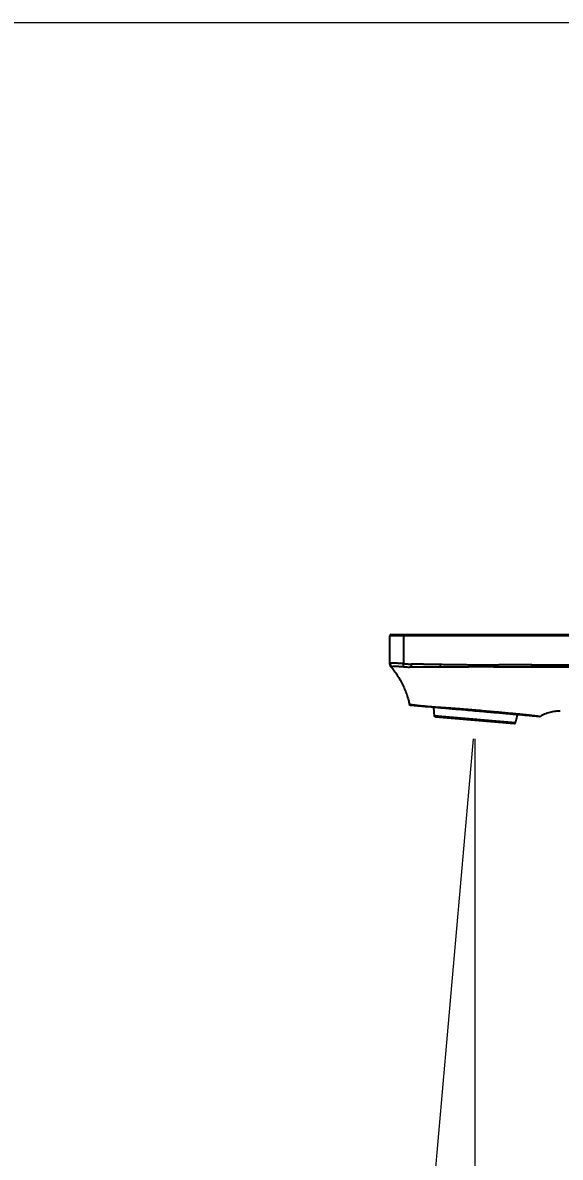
# Model space of a CAD drawing. Extents: x 1777 to 3131, y 3495 to 4487.
# Drawn here: x 2461 to 2580.2, y 3637.2 to 3888.9 of the extents above; entities that cross this region are included whole.
import ezdxf

# ---------------------------------------------------------------- set-up
doc = ezdxf.new("R2010")
doc.units = 0
doc.header["$LTSCALE"] = 30
doc.header["$MEASUREMENT"] = 0
doc.header["$PDMODE"] = 3
doc.header["$PDSIZE"] = -10
doc.layers.get('0').update_dxf_attribs({"linetype": 'CONTINUOUS'})
doc.layers.get('DEFPOINTS').update_dxf_attribs({"linetype": 'CONTINUOUS'})
doc.layers.add('\\M+5B3DF\\M+5B4E7\\M+5CFDF', color=3, linetype='CONTINUOUS', lineweight=9)
doc.styles.add('Daelim Dimension', font='NanumGothic.ttf')
doc.dimstyles.new('DEFAULT', dxfattribs={"dimscale": 2, "dimtxt": 2, "dimasz": 2, "dimexe": 0, "dimexo": 2, "dimgap": 1, "dimtad": 1, "dimdec": 1, "dimzin": 9, "dimdsep": 46, "dimtxsty": 'Daelim Dimension', "dimcen": 0.5, "dimclrd": 252, "dimclre": 252, "dimclrt": 3, "dimadec": 1, "dimazin": 0, "dimtfac": 1, "dimtdec": 1, "dimtix": 1, "dimtmove": 0, "dimatfit": 3, "dimfxl": 0, "dimtolj": 1, "dimtzin": 1, "dimlwd": 9, "dimlwe": 9, "dimarcsym": 0})

# ---------------------------------------------------------------- blocks, each defined once
blk = doc.blocks.new('*D32')
at = {"color": 5, "lineweight": 9, "ltscale": 0.5}
for p, q in [((2681.45, 3888.89), (2447.38, 3888.89)), ((2449.38, 3619.83), (2449.38, 3884.89)), ((2563.64, 3615.83), (2447.38, 3615.83))]:
    blk.add_line(p, q, dxfattribs=at)
at = {"color": 5, "ltscale": 0.5}
for points in [[(2448.71, 3884.89), (2450.04, 3884.89), (2449.38, 3888.89)], [(2448.71, 3619.83), (2450.04, 3619.83), (2449.38, 3615.83)]]:
    blk.add_solid(points, dxfattribs=at)
at = {"layer": 'DEFPOINTS', "color": 0, "ltscale": 0.5}
for p in [(2449.38, 3888.89), (2685.45, 3888.89, 0), (2567.64, 3615.83)]:
    blk.add_point(p, dxfattribs=at)
at = {"color": 7, "ltscale": 0.5, "insert": (2441.93, 3752.36), "char_height": 10, "attachment_point": 5, "rotation": 90, "style": 'Daelim Dimension'}
blk.add_mtext('\\A1;1650', dxfattribs=at)
blk = doc.blocks.new('*D29')
at = {"color": 5, "lineweight": 9, "ltscale": 0.5}
for p, q in [((2560.83, 3730.04), (2551.2, 3619.92)), ((2561.19, 3730.03), (2561.19, 3619.48))]:
    blk.add_line(p, q, dxfattribs=at)
blk.add_arc((2561.19, 3734.13), 112.65, 267.0346, 267.9654, dxfattribs=at)
at = {"color": 5, "ltscale": 0.5}
for points in [[(2555.32, 3620.97), (2555.41, 3622.3), (2551.37, 3621.91)], [(2557.2, 3622.22), (2557.18, 3620.88), (2561.19, 3621.48)]]:
    blk.add_solid(points, dxfattribs=at)
at = {"layer": 'DEFPOINTS', "color": 0, "ltscale": 0.5}
for p in [(2561.18, 3734.03), (2561.19, 3734.13), (2561.19, 3734.13), (2561.19, 3734.03), (2554.64, 3621.67)]:
    blk.add_point(p, dxfattribs=at)
at = {"color": 7, "ltscale": 0.5, "insert": (2556.61, 3629.27), "char_height": 10, "attachment_point": 5, "rotation": 357.5, "style": 'Daelim Dimension'}
blk.add_mtext('\\A1;5.0°', dxfattribs=at)
blk = doc.blocks.new('*D30')
at = {"color": 5, "lineweight": 9, "ltscale": 0.5}
for p, q in [((2561.19, 3730.03), (2561.19, 3619.46)), ((2757, 3647.19), (2757, 3619.46)), ((2565.19, 3621.46), (2753, 3621.46))]:
    blk.add_line(p, q, dxfattribs=at)
at = {"color": 5, "ltscale": 0.5}
for points in [[(2565.19, 3622.12), (2565.19, 3620.79), (2561.19, 3621.46)], [(2753, 3622.12), (2753, 3620.79), (2757, 3621.46)]]:
    blk.add_solid(points, dxfattribs=at)
at = {"layer": 'DEFPOINTS', "color": 0, "ltscale": 0.5}
for p in [(2561.19, 3734.03), (2757, 3651.19), (2757, 3621.46)]:
    blk.add_point(p, dxfattribs=at)
at = {"color": 7, "ltscale": 0.5, "insert": (2659.1, 3629.16), "char_height": 10, "attachment_point": 5, "style": 'Daelim Dimension'}
blk.add_mtext('\\A1;192.5', dxfattribs=at)

msp = doc.modelspace()

# ---------------------------------------------------------------- linework, layer by layer
at = {"ltscale": 0.5}
msp.add_line((2561.19, 3734.13), (2561.18, 3734.03), dxfattribs=at)
at = {"color": 0}
for q in [(2561.2, 3734.23), (2561.19, 3734.03)]:
    msp.add_line((2561.19, 3734.13), q, dxfattribs=at)
at = {"layer": '\\M+5B3DF\\M+5B4E7\\M+5CFDF', "color": 0, "lineweight": -3}
for p, q in [((2542.4, 3746.84), (2542.4, 3752.93)), ((2545.4, 3752.93), (2542.4, 3752.93)), ((2542.7, 3753.23), (2545.4, 3753.23)), ((2545.4, 3753.23), (2545.4, 3752.93)), ((2545.4, 3753.23), (2649.4, 3753.23)), ((2649.4, 3752.93), (2545.4, 3752.93)), ((2545.4, 3752.93), (2545.4, 3746.78)), ((2542.4, 3746.55), (2542.4, 3746.55)), ((2573.84, 3746.47), (2573.84, 3746.04)), ((2573.84, 3746.47), (2602.5, 3746.47)), ((2552.2, 3735.25), (2570.24, 3733.67)), ((2552.47, 3734.99), (2552.47, 3734.89)), ((2552.47, 3734.99), (2569.93, 3733.46)), ((2569.92, 3733.36), (2552.47, 3734.89)), ((2569.92, 3733.36), (2569.93, 3733.46))]:
    msp.add_line(p, q, dxfattribs=at)
for centre, start, end in [((2542.7, 3752.93, 0), 90, 180), ((2552.5, 3735.29, 0), 187.1209, 265), ((2569.95, 3733.76, 0), 265, 342.8791)]:
    msp.add_arc(centre, 0.3, start, end, dxfattribs=at)
at = {"layer": '\\M+5B3DF\\M+5B4E7\\M+5CFDF', "color": 0, "lineweight": -3, "extrusion": (-3.95108e-05, 3.45675e-06, -1)}
msp.add_arc((-2547.01, 3737.78, -0.08), 0.3, 275, 348.9576, dxfattribs=at)
at = {"layer": '\\M+5B3DF\\M+5B4E7\\M+5CFDF', "color": 0, "lineweight": -3}
msp.add_ellipse((2575.57, 3735.28, 0), major_axis=(-0.3, 0), ratio=1, start_param=1.48353, end_param=2.148068, dxfattribs=at)
for points, degree, knots in [([(2542.4, 3746.84), (2542.4, 3746.84), (2542.4, 3746.85), (2542.42, 3746.86), (2542.43, 3746.87), (2542.44, 3746.87), (2542.45, 3746.87)], 3, [0, 0, 0, 0, 0.306759, 0.619654, 0.938703, 1, 1, 1, 1]), ([(2542.4, 3746.84), (2542.4, 3746.83), (2542.4, 3746.81), (2542.4, 3746.79), (2542.4, 3746.78), (2542.4, 3746.77), (2542.4, 3746.76), (2542.4, 3746.76), (2542.4, 3746.76)], 3, [0, 0, 0, 0, 0.22713, 0.444175, 0.648389, 0.83533, 0.99999, 1, 1, 1, 1]), ([(2542.43, 3746.54), (2542.42, 3746.58), (2542.41, 3746.61), (2542.4, 3746.69), (2542.4, 3746.72), (2542.4, 3746.76)], 3, [0, 0, 0, 0, 0.49447, 0.49447, 1, 1, 1, 1]), ([(2542.4, 3746.76), (2542.4, 3746.76), (2542.4, 3746.76), (2542.4, 3746.75), (2542.4, 3746.74), (2542.4, 3746.74), (2542.4, 3746.73), (2542.4, 3746.72), (2542.4, 3746.71), (2542.4, 3746.7), (2542.4, 3746.69), (2542.4, 3746.68), (2542.4, 3746.67), (2542.4, 3746.66), (2542.4, 3746.65), (2542.4, 3746.64), (2542.4, 3746.62), (2542.4, 3746.61), (2542.4, 3746.6), (2542.4, 3746.58), (2542.4, 3746.57), (2542.4, 3746.56), (2542.4, 3746.56), (2542.4, 3746.55), (2542.4, 3746.55), (2542.4, 3746.55)], 3, [0, 0, 0, 0, 0.012339, 0.025752, 0.040394, 0.056419, 0.073981, 0.093237, 0.114343, 0.137469, 0.162868, 0.190817, 0.221615, 0.255624, 0.293229, 0.334919, 0.381233, 0.43276, 0.490203, 0.554687, 0.626834, 0.706508, 0.794492, 0.891936, 1, 1, 1, 1]), ([(2542.87, 3746.03), (2542.83, 3746.05), (2542.8, 3746.07), (2542.74, 3746.11), (2542.71, 3746.13), (2542.65, 3746.18), (2542.62, 3746.21), (2542.57, 3746.27), (2542.55, 3746.3), (2542.51, 3746.36), (2542.49, 3746.4), (2542.46, 3746.47), (2542.44, 3746.5), (2542.42, 3746.58), (2542.41, 3746.61), (2542.4, 3746.69), (2542.4, 3746.72), (2542.4, 3746.76)], 3, [0, 0, 0, 0, 0.125, 0.125, 0.25, 0.25, 0.375, 0.375, 0.5, 0.5, 0.625, 0.625, 0.75, 0.75, 0.875, 0.875, 1, 1, 1, 1]), ([(2542.45, 3746.87), (2542.45, 3746.87), (2542.47, 3746.88), (2542.51, 3746.88), (2542.57, 3746.89), (2542.68, 3746.9), (2542.89, 3746.91), (2543.27, 3746.91), (2543.73, 3746.9), (2544.17, 3746.88), (2544.55, 3746.86), (2544.85, 3746.83), (2545.13, 3746.81), (2545.31, 3746.79), (2545.4, 3746.78)], 3, [0, 0, 0, 0, 0.032572, 0.073474, 0.115141, 0.157574, 0.29833, 0.43867, 0.58072, 0.719452, 0.795846, 0.868056, 0.9361, 1, 1, 1, 1]), ([(2542.62, 3746.01), (2542.62, 3746.01), (2542.62, 3746.01), (2542.61, 3746.01), (2542.61, 3746.01), (2542.61, 3746.01)], 3, [0, 0, 0, 0, 0.115063, 0.556064, 1, 1, 1, 1]), ([(2542.61, 3746.01), (2542.79, 3745.82), (2543.21, 3745.33), (2543.85, 3744.46), (2544.51, 3743.41), (2545.13, 3742.28), (2545.67, 3741.1), (2546.14, 3739.88), (2546.49, 3738.74), (2546.66, 3738.02), (2546.72, 3737.72)], 3, [0, 0, 0, 0, 0.095195, 0.228041, 0.360887, 0.493733, 0.62658, 0.759426, 0.897094, 1, 1, 1, 1]), ([(2542.87, 3746.03), (2542.85, 3746.03), (2542.82, 3746.02), (2542.77, 3746.01), (2542.74, 3746.01), (2542.7, 3746), (2542.68, 3746), (2542.65, 3746), (2542.64, 3746), (2542.63, 3746.01), (2542.62, 3746.01), (2542.62, 3746.01)], 3, [0, 0, 0, 0, 0.110327, 0.22181, 0.334541, 0.448262, 0.562944, 0.678614, 0.795243, 0.912753, 1, 1, 1, 1]), ([(2542.87, 3746.03), (2542.87, 3746.04), (2542.88, 3746.04), (2542.89, 3746.05), (2542.9, 3746.06), (2542.9, 3746.07), (2542.91, 3746.08), (2542.92, 3746.09), (2542.92, 3746.09)], 3, [0, 0, 0, 0, 0.229923, 0.470657, 0.594397, 0.730826, 0.884376, 1, 1, 1, 1]), ([(2542.92, 3746.09), (2542.92, 3746.1), (2542.93, 3746.11), (2542.95, 3746.12), (2542.98, 3746.13), (2543.02, 3746.14), (2543.07, 3746.14), (2543.14, 3746.15), (2543.23, 3746.15), (2543.34, 3746.16), (2543.48, 3746.16), (2543.66, 3746.16), (2543.88, 3746.16), (2544.15, 3746.15), (2544.48, 3746.14), (2544.87, 3746.11), (2545.14, 3746.09), (2545.29, 3746.07)], 3, [0, 0, 0, 0, 0.045903, 0.086977, 0.126567, 0.168374, 0.213687, 0.262362, 0.315303, 0.373527, 0.437922, 0.50903, 0.587539, 0.674828, 0.772821, 0.881713, 1, 1, 1, 1]), ([(2545.29, 3746.07), (2545.58, 3746.03), (2545.89, 3746.01), (2546.34, 3745.99), (2546.49, 3745.99), (2546.72, 3745.99), (2546.79, 3745.99), (2546.94, 3746), (2547.01, 3746), (2547.08, 3746)], 3, [0, 0, 0, 0, 0.5, 0.5, 0.75, 0.75, 0.875, 0.875, 1, 1, 1, 1]), ([(2545.4, 3746.78), (2545.62, 3746.74), (2546.03, 3746.69), (2546.28, 3746.67), (2546.74, 3746.64), (2547.09, 3746.64)], 2, [0, 0, 0, 0.25, 0.5, 0.5, 1, 1, 1]), ([(2547.09, 3746.64), (2547.09, 3746.58), (2547.09, 3746.52), (2547.09, 3746.4), (2547.09, 3746.34), (2547.09, 3746.22), (2547.09, 3746.17), (2547.08, 3746.08), (2547.08, 3746.03), (2547.08, 3746)], 3, [0, 0, 0, 0, 0.25, 0.25, 0.5, 0.5, 0.75, 0.75, 1, 1, 1, 1]), ([(2547.08, 3746), (2547.11, 3746), (2547.16, 3746), (2547.24, 3746), (2547.32, 3746), (2547.4, 3746), (2547.48, 3746), (2547.56, 3746), (2547.64, 3746), (2547.72, 3746), (2547.8, 3746), (2547.88, 3746), (2547.95, 3746), (2548.03, 3746), (2548.11, 3746), (2548.19, 3746), (2548.27, 3746), (2548.35, 3746), (2548.43, 3746), (2548.5, 3746), (2548.58, 3746), (2548.66, 3746), (2548.73, 3746), (2548.81, 3746), (2548.87, 3746), (2548.92, 3746), (2548.95, 3746), (2549, 3746), (2549.05, 3746), (2549.11, 3746), (2549.18, 3746), (2549.25, 3746), (2549.34, 3746), (2549.43, 3746), (2549.59, 3746), (2549.84, 3746), (2550.15, 3746), (2550.47, 3746), (2550.79, 3746), (2551.12, 3746), (2551.46, 3746), (2551.83, 3746.01), (2552.19, 3746.01), (2552.55, 3746.01), (2552.91, 3746.01), (2553.27, 3746.02), (2553.51, 3746.02), (2553.63, 3746.02)], 3, [0, 0, 0, 0, 0.012331, 0.024563, 0.036724, 0.048842, 0.060931, 0.072996, 0.08504, 0.09707, 0.109094, 0.121123, 0.133163, 0.145218, 0.15729, 0.169382, 0.181495, 0.193632, 0.205461, 0.217245, 0.228983, 0.240672, 0.252308, 0.263889, 0.275412, 0.279804, 0.285384, 0.29215, 0.300101, 0.309238, 0.319558, 0.331057, 0.343734, 0.357584, 0.372603, 0.4209, 0.469138, 0.517396, 0.565731, 0.614162, 0.669351, 0.724547, 0.779716, 0.834837, 0.889905, 0.944934, 1, 1, 1, 1]), ([(2553.64, 3746.52), (2553.57, 3746.52), (2553.44, 3746.52), (2553.23, 3746.52), (2553, 3746.53), (2552.74, 3746.53), (2552.45, 3746.54), (2552.12, 3746.54), (2551.74, 3746.55), (2551.32, 3746.55), (2550.86, 3746.56), (2550.39, 3746.57), (2549.96, 3746.58), (2549.57, 3746.59), (2549.21, 3746.59), (2548.89, 3746.6), (2548.6, 3746.61), (2548.34, 3746.62), (2548.09, 3746.62), (2547.86, 3746.63), (2547.62, 3746.63), (2547.36, 3746.64), (2547.18, 3746.64), (2547.09, 3746.64)], 3, [0, 0, 0, 0, 0.028432, 0.060116, 0.095583, 0.135317, 0.179957, 0.230291, 0.287224, 0.351964, 0.424666, 0.498128, 0.564702, 0.624114, 0.677857, 0.726539, 0.770866, 0.811247, 0.84816, 0.883379, 0.919503, 0.958265, 1, 1, 1, 1]), ([(2553.63, 3746.02), (2553.63, 3746.06), (2553.63, 3746.09), (2553.63, 3746.17), (2553.63, 3746.21), (2553.63, 3746.3), (2553.63, 3746.34), (2553.64, 3746.43), (2553.64, 3746.48), (2553.64, 3746.52)], 3, [0, 0, 0, 0, 0.25, 0.25, 0.5, 0.5, 0.75, 0.75, 1, 1, 1, 1]), ([(2553.63, 3746.02), (2553.74, 3746.02), (2553.98, 3746.02), (2554.38, 3746.03), (2554.87, 3746.03), (2555.55, 3746.03), (2556.31, 3746.04), (2557.29, 3746.05), (2558.28, 3746.05), (2559.33, 3746.06), (2560.44, 3746.07), (2561.64, 3746.07), (2562.74, 3746.07), (2563.61, 3746.07), (2564.27, 3746.07), (2564.99, 3746.07), (2565.5, 3746.06), (2565.76, 3746.06)], 3, [0, 0, 0, 0, 0.026281, 0.059536, 0.099763, 0.146964, 0.228665, 0.288152, 0.387494, 0.474434, 0.548964, 0.660619, 0.771901, 0.821195, 0.875643, 0.935246, 1, 1, 1, 1]), ([(2565.76, 3746.43), (2565.28, 3746.43), (2564.38, 3746.42), (2563.09, 3746.42), (2561.89, 3746.42), (2560.67, 3746.42), (2559.36, 3746.44), (2557.96, 3746.46), (2556.52, 3746.48), (2555.07, 3746.5), (2554.11, 3746.51), (2553.64, 3746.52)], 3, [0, 0, 0, 0, 0.118308, 0.222749, 0.319111, 0.4155, 0.524367, 0.642407, 0.762595, 0.882176, 1, 1, 1, 1]), ([(2565.76, 3746.06), (2565.76, 3746.06), (2566.13, 3746.06), (2566.83, 3746.06), (2567.83, 3746.05), (2568.75, 3746.05), (2569.59, 3746.04), (2570.36, 3746.04), (2571.07, 3746.04), (2571.72, 3746.04), (2572.31, 3746.04), (2572.85, 3746.04), (2573.36, 3746.04), (2573.68, 3746.04), (2573.84, 3746.04)], 3, [0, 0, 0, 0, 0.000003, 0.136169, 0.259439, 0.372234, 0.476353, 0.571875, 0.659295, 0.739228, 0.812269, 0.879134, 0.940009, 1, 1, 1, 1]), ([(2573.84, 3746.47), (2573.78, 3746.47), (2573.66, 3746.47), (2573.48, 3746.46), (2573.32, 3746.46), (2573.15, 3746.46), (2572.97, 3746.46), (2572.67, 3746.46), (2572.22, 3746.46), (2571.73, 3746.46), (2571.22, 3746.46), (2570.66, 3746.46), (2570.03, 3746.46), (2569.4, 3746.45), (2568.9, 3746.45), (2568.39, 3746.45), (2567.93, 3746.45), (2567.52, 3746.44), (2567.17, 3746.44), (2566.89, 3746.44), (2566.66, 3746.44), (2566.48, 3746.43), (2566.27, 3746.43), (2566.02, 3746.43), (2565.85, 3746.43), (2565.76, 3746.43)], 3, [0, 0, 0, 0, 0.022536, 0.045081, 0.067627, 0.082891, 0.105624, 0.135829, 0.192671, 0.27392, 0.318755, 0.378935, 0.485222, 0.552109, 0.610944, 0.672688, 0.738643, 0.781924, 0.825158, 0.868344, 0.886585, 0.908871, 0.935201, 0.965577, 1, 1, 1, 1]), ([(2565.76, 3746.43), (2565.76, 3746.37), (2565.76, 3746.3), (2565.76, 3746.18), (2565.76, 3746.12), (2565.76, 3746.06)], 3, [0, 0, 0, 0, 0.5, 0.5, 1, 1, 1, 1]), ([(2546.72, 3737.72), (2546.72, 3737.72), (2546.72, 3737.72), (2546.76, 3737.71), (2546.8, 3737.71), (2546.92, 3737.69), (2547.04, 3737.68), (2547.16, 3737.66), (2547.23, 3737.65), (2547.35, 3737.64), (2547.42, 3737.63), (2547.49, 3737.62), (2547.53, 3737.61), (2547.56, 3737.61), (2547.77, 3737.58), (2548, 3737.56), (2548.5, 3737.5), (2548.78, 3737.47), (2549.24, 3737.42), (2549.4, 3737.4), (2549.66, 3737.38), (2549.74, 3737.37), (2549.92, 3737.35), (2550.01, 3737.34), (2550.19, 3737.33), (2550.29, 3737.32), (2550.48, 3737.3), (2550.58, 3737.29), (2550.87, 3737.26), (2551.07, 3737.25), (2551.49, 3737.21), (2551.7, 3737.19), (2552.03, 3737.17), (2552.14, 3737.16), (2552.37, 3737.14), (2552.48, 3737.13), (2552.59, 3737.12)], 3, [0, 0, 0, 0, 0.0625, 0.0625, 0.125, 0.1875, 0.25, 0.25, 0.3125, 0.3125, 0.34375, 0.359375, 0.359375, 0.375, 0.375, 0.5, 0.5, 0.625, 0.625, 0.6875, 0.6875, 0.71875, 0.71875, 0.75, 0.75, 0.78125, 0.78125, 0.8125, 0.8125, 0.875, 0.875, 0.9375, 0.9375, 0.96875, 0.96875, 1, 1, 1, 1]), ([(2552.73, 3736.98), (2551.82, 3737.06), (2551.01, 3737.13), (2549.94, 3737.22), (2549.61, 3737.25), (2549, 3737.3), (2548.72, 3737.33), (2548.23, 3737.37), (2548.01, 3737.39), (2547.64, 3737.42), (2547.48, 3737.43), (2547.11, 3737.47), (2546.98, 3737.48), (2546.98, 3737.48)], 3, [0, 0, 0, 0, 0.25, 0.25, 0.375, 0.375, 0.5, 0.5, 0.625, 0.625, 0.75, 0.75, 1, 1, 1, 1]), ([(2552.59, 3737.12), (2552.82, 3737.11), (2553.04, 3737.09), (2553.5, 3737.06), (2553.74, 3737.04), (2554.21, 3737.01), (2554.45, 3737), (2554.76, 3736.98), (2554.82, 3736.97), (2554.95, 3736.96), (2555.14, 3736.95), (2555.32, 3736.94), (2555.7, 3736.91), (2555.96, 3736.89), (2556.35, 3736.87), (2556.48, 3736.86), (2556.74, 3736.84), (2556.87, 3736.83), (2557.53, 3736.78), (2558.06, 3736.74), (2558.6, 3736.7)], 3, [0, 0, 0, 0, 0.125, 0.125, 0.25, 0.25, 0.375, 0.375, 0.40625, 0.40625, 0.4375, 0.5, 0.5, 0.625, 0.625, 0.6875, 0.6875, 0.75, 0.75, 1, 1, 1, 1]), ([(2558.63, 3736.46), (2558.1, 3736.51), (2557.58, 3736.55), (2556.55, 3736.64), (2556.04, 3736.69), (2555.04, 3736.77), (2554.56, 3736.82), (2553.62, 3736.9), (2553.17, 3736.94), (2552.73, 3736.98)], 3, [0, 0, 0, 0, 0.25, 0.25, 0.5, 0.5, 0.75, 0.75, 1, 1, 1, 1]), ([(2558.63, 3736.46), (2558.62, 3736.46), (2558.61, 3736.48), (2558.6, 3736.57), (2558.6, 3736.63), (2558.6, 3736.7)], 3, [0, 0, 0, 0, 0.5, 0.5, 1, 1, 1, 1]), ([(2558.6, 3736.7), (2558.78, 3736.68), (2558.95, 3736.67), (2559.31, 3736.64), (2559.48, 3736.63), (2560.01, 3736.58), (2560.37, 3736.55), (2560.9, 3736.51), (2561.08, 3736.49), (2561.34, 3736.47), (2561.43, 3736.46), (2561.61, 3736.44), (2561.7, 3736.44), (2562.14, 3736.4), (2562.5, 3736.37), (2562.85, 3736.33)], 3, [0, 0, 0, 0, 0.125, 0.125, 0.25, 0.25, 0.5, 0.5, 0.625, 0.625, 0.6875, 0.6875, 0.75, 0.75, 1, 1, 1, 1]), ([(2562.85, 3736.33), (2562.84, 3736.27), (2562.83, 3736.2), (2562.81, 3736.12), (2562.8, 3736.09), (2562.8, 3736.09)], 3, [0, 0, 0, 0, 0.5, 0.5, 1, 1, 1, 1]), ([(2573.23, 3735.18), (2572.65, 3735.23), (2571.99, 3735.29), (2570.86, 3735.39), (2570.46, 3735.42), (2569.63, 3735.5), (2569.19, 3735.54), (2567.85, 3735.65), (2566.9, 3735.74), (2565.39, 3735.87), (2564.88, 3735.91), (2563.85, 3736), (2563.32, 3736.05), (2562.8, 3736.09)], 3, [0, 0, 0, 0, 0.25, 0.25, 0.375, 0.375, 0.5, 0.5, 0.75, 0.75, 0.875, 0.875, 1, 1, 1, 1]), ([(2562.85, 3736.33), (2563.39, 3736.29), (2563.92, 3736.24), (2564.71, 3736.17), (2564.97, 3736.14), (2565.36, 3736.11), (2565.49, 3736.09), (2565.75, 3736.07), (2565.88, 3736.06), (2566.52, 3736), (2567.01, 3735.96), (2567.98, 3735.87), (2568.45, 3735.82), (2569.13, 3735.76), (2569.36, 3735.74), (2569.69, 3735.71), (2569.85, 3735.69), (2570.01, 3735.68), (2570.12, 3735.67), (2570.17, 3735.66), (2570.44, 3735.64), (2570.65, 3735.62), (2570.95, 3735.59), (2571.05, 3735.58), (2571.25, 3735.56), (2571.35, 3735.55), (2571.83, 3735.5), (2572.19, 3735.46), (2572.87, 3735.39), (2573.18, 3735.36), (2573.47, 3735.33)], 3, [0, 0, 0, 0, 0.125, 0.125, 0.1875, 0.1875, 0.21875, 0.21875, 0.25, 0.25, 0.375, 0.375, 0.5, 0.5, 0.5625, 0.5625, 0.59375, 0.609375, 0.609375, 0.625, 0.625, 0.6875, 0.6875, 0.71875, 0.71875, 0.75, 0.75, 0.875, 0.875, 1, 1, 1, 1]), ([(2573.47, 3735.33), (2573.46, 3735.3), (2573.45, 3735.28), (2573.41, 3735.24), (2573.39, 3735.23), (2573.35, 3735.2), (2573.33, 3735.19), (2573.28, 3735.18), (2573.26, 3735.18), (2573.23, 3735.18)], 3, [0, 0, 0, 0, 0.25, 0.25, 0.5, 0.5, 0.75, 0.75, 1, 1, 1, 1]), ([(2575.54, 3734.98), (2575.54, 3734.98), (2575.34, 3735), (2574.74, 3735.05), (2574.5, 3735.07), (2573.93, 3735.12), (2573.6, 3735.15), (2573.23, 3735.18)], 3, [0, 0, 0, 0, 0.5, 0.5, 0.75, 0.75, 1, 1, 1, 1]), ([(2573.47, 3735.33), (2573.66, 3735.31), (2573.83, 3735.29), (2574.16, 3735.25), (2574.46, 3735.21), (2574.72, 3735.18), (2574.96, 3735.15), (2575.07, 3735.13), (2575.21, 3735.11), (2575.25, 3735.1), (2575.32, 3735.09), (2575.34, 3735.09), (2575.38, 3735.09), (2575.39, 3735.08), (2575.48, 3735.07), (2575.54, 3735.06), (2575.64, 3735.04), (2575.67, 3735.04), (2575.7, 3735.03), (2575.71, 3735.03), (2575.72, 3735.03), (2575.72, 3735.03), (2575.73, 3735.03), (2575.73, 3735.03), (2575.73, 3735.03)], 3, [0, 0, 0, 0, 0.125, 0.125, 0.25, 0.375, 0.375, 0.5, 0.5, 0.5625, 0.5625, 0.59375, 0.59375, 0.625, 0.625, 0.75, 0.75, 0.875, 0.875, 0.90625, 0.90625, 0.9375, 0.9375, 1, 1, 1, 1]), ([(2580.16, 3736.23), (2579.8, 3736.23), (2579.03, 3736.18), (2577.8, 3735.93), (2576.82, 3735.6), (2576.14, 3735.28), (2575.85, 3735.1), (2575.73, 3735.03)], 3, [0, 0, 0, 0, 0.255974, 0.511948, 0.767922, 0.902343, 1, 1, 1, 1])]:
    msp.add_open_spline(points, degree=degree, knots=knots, dxfattribs=at)
for points, weights in [([(2542.4, 3746.55), (2542.4, 3746.48), (2542.41, 3746.4), (2542.43, 3746.33)], [1.08568910594, 1.05704349285, 1.03557998716, 1.02129858887]), ([(2542.43, 3746.33), (2542.47, 3746.21), (2542.53, 3746.1), (2542.61, 3746.01)], [1.02129857343, 0.998711320185, 0.99408949585, 1.00743310043]), ([(2542.44, 3746.59), (2542.52, 3746.35), (2542.69, 3746.18), (2542.92, 3746.09)], [1.02023109237, 0.977125054081, 1.00290298296, 1.09756487901]), ([(2545.4, 3746.78), (2545.35, 3746.47), (2545.31, 3746.2), (2545.29, 3746.07)], [1.08336948873, 0.972423149772, 0.972210578488, 1.08273177488])]:
    msp.add_rational_spline(points, weights, degree=3, dxfattribs=at)
for points, degree in [([(2542.43, 3746.54), (2542.43, 3746.37), (2542.43, 3746.34)], 2), ([(2542.43, 3746.54), (2542.43, 3746.37), (2542.43, 3746.34)], 2), ([(2542.43, 3746.33), (2542.49, 3746.13), (2542.63, 3746.01)], 2), ([(2542.44, 3746.61), (2542.44, 3746.53)], 1), ([(2542.46, 3746.88), (2542.45, 3746.57)], 1), ([(2542.56, 3746.08), (2542.59, 3746.05), (2542.63, 3746.01)], 2), ([(2573.84, 3746.04), (2583.4, 3746.04), (2592.95, 3746.04), (2602.5, 3746.04)], 3), ([(2552.08, 3737.03), (2552.09, 3736.02), (2552.23, 3735.01)], 2), ([(2552.73, 3736.98), (2552.67, 3736.98), (2552.62, 3737.04), (2552.59, 3737.12)], 3), ([(2562.8, 3736.09), (2561.4, 3736.22), (2560.01, 3736.34), (2558.63, 3736.46)], 3), ([(2570.17, 3733.44), (2570.48, 3734.41), (2570.67, 3735.41)], 2)]:
    msp.add_open_spline(points, degree=degree, dxfattribs=at)

# ---------------------------------------------------------------- dimensions: what is measured, and where the dimension line sits
at = {"color": 5, "ltscale": 0.5}
dim = msp.add_linear_dim(base=(2449.38, 3888.89), p1=(2567.64, 3615.83), p2=(2685.45, 3888.89, 0), angle=90, text='1650', dimstyle='DEFAULT', override={"dimtxt": 5, "dimexe": 1, "dimdec": 0, "dimclrd": 5, "dimclre": 5, "dimclrt": 7}, dxfattribs=at)
dim.commit()
dim.dimension.update_dxf_attribs({"geometry": '*D32', "text_midpoint": (2441.93, 3752.36)})
dim = msp.add_angular_dim_2l(base=(2554.6418, 3621.6705), line1=((2561.1917, 3734.1273), (2561.183, 3734.0277)), line2=((2561.1917, 3734.1273), (2561.1917, 3734.0273)), dimstyle='DEFAULT', override={"dimtxt": 5, "dimexe": 1, "dimdec": 0, "dimclrd": 5, "dimclre": 5, "dimclrt": 7}, dxfattribs=at)
dim.commit()
dim.dimension.update_dxf_attribs({"geometry": '*D29', "text_midpoint": (2556.6134, 3629.2665)})
dim = msp.add_linear_dim(base=(2757, 3621.46), p1=(2561.19, 3734.03), p2=(2757, 3651.19), text='192.5', dimstyle='DEFAULT', override={"dimtxt": 5, "dimexe": 1, "dimdec": 0, "dimclrd": 5, "dimclre": 5, "dimclrt": 7}, dxfattribs=at)
dim.commit()
dim.dimension.update_dxf_attribs({"geometry": '*D30', "text_midpoint": (2659.1, 3621.46), "dimtype": 160})

doc.saveas('drawing.dxf')
